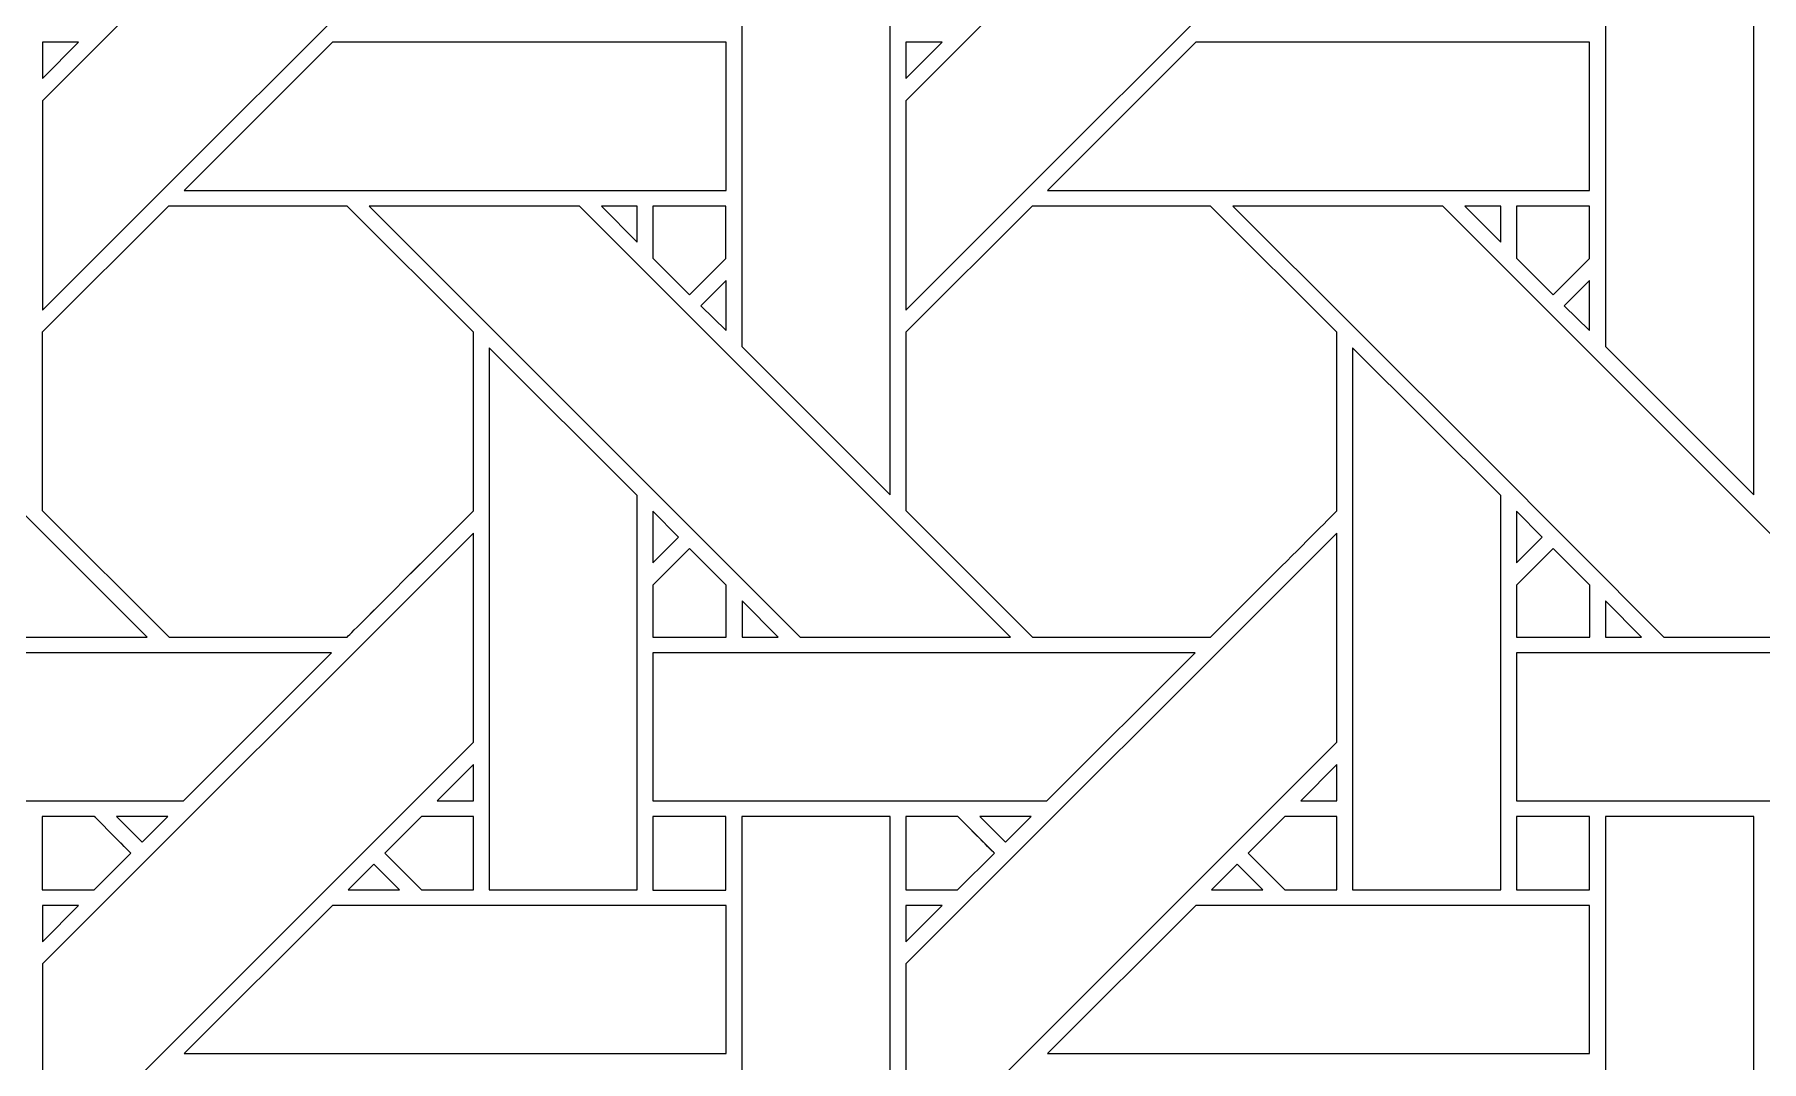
# Model space of a CAD drawing. Header units: inches. Extents: x 3.4 to 21.4, y 0.1 to 18.1.
# Drawn here: x 7.868 to 9.766, y 2.225 to 3.353 of the extents above; entities that cross this region are included whole.
import ezdxf

# ---------------------------------------------------------------- set-up
doc = ezdxf.new("R2010")
doc.units = ezdxf.units.IN
doc.header["$MEASUREMENT"] = 0
doc.layers.add('Design', color=7, linetype='Continuous', lineweight=0)

msp = doc.modelspace()

# ---------------------------------------------------------------- linework, layer by layer
at = {"layer": 'Design'}
for points, knots in [([(3.3829, 18.0948), (3.3829, 18.0948), (3.3829, 0.0948), (3.3829, 0.0948), (3.3829, 0.0948), (21.3829, 0.0948), (21.3829, 0.0948), (21.3829, 0.0948), (21.3829, 18.0948), (21.3829, 18.0948), (21.3829, 18.0948), (3.3829, 18.0948), (3.3829, 18.0948)], [0, 0, 0, 0, 1, 1, 1, 2, 2, 2, 3, 3, 3, 4, 4, 4, 4]), ([(4.2402, 17.2374), (4.2402, 17.2374), (4.2402, 0.9521), (4.2402, 0.9521), (4.2402, 0.9521), (20.5255, 0.9521), (20.5255, 0.9521), (20.5255, 0.9521), (20.5255, 17.2374), (20.5255, 17.2374), (20.5255, 17.2374), (4.2402, 17.2374), (4.2402, 17.2374)], [0, 0, 0, 0, 1, 1, 1, 2, 2, 2, 3, 3, 3, 4, 4, 4, 4]), ([(7.8768, 3.2807), (7.8768, 3.2807), (8.3504, 3.7543), (8.3504, 3.7543), (8.3504, 3.7543), (8.3504, 3.5243), (8.3504, 3.5243), (8.3504, 3.5243), (7.8768, 3.0506), (7.8768, 3.0506), (7.8768, 3.0506), (7.8768, 3.2807), (7.8768, 3.2807)], [0, 0, 0, 0, 1, 1, 1, 2, 2, 2, 3, 3, 3, 4, 4, 4, 4]), ([(8.8255, 3.2807), (8.8255, 3.2807), (9.2992, 3.7543), (9.2992, 3.7543), (9.2992, 3.7543), (9.2992, 3.5243), (9.2992, 3.5243), (9.2992, 3.5243), (8.8255, 3.0506), (8.8255, 3.0506), (8.8255, 3.0506), (8.8255, 3.2807), (8.8255, 3.2807)], [0, 0, 0, 0, 1, 1, 1, 2, 2, 2, 3, 3, 3, 4, 4, 4, 4]), ([(8.8083, 3.4428), (8.8083, 3.4428), (8.8083, 2.8477), (8.8083, 2.8477), (8.8083, 2.8477), (8.6454, 3.0106), (8.6454, 3.0106), (8.6454, 3.0106), (8.6454, 3.4428), (8.6454, 3.4428), (8.6454, 3.4428), (8.8083, 3.4428), (8.8083, 3.4428)], [0, 0, 0, 0, 1, 1, 1, 2, 2, 2, 3, 3, 3, 4, 4, 4, 4]), ([(9.7571, 3.4428), (9.7571, 3.4428), (9.7571, 2.8477), (9.7571, 2.8477), (9.7571, 2.8477), (9.5942, 3.0106), (9.5942, 3.0106), (9.5942, 3.0106), (9.5942, 3.4428), (9.5942, 3.4428), (9.5942, 3.4428), (9.7571, 3.4428), (9.7571, 3.4428)], [0, 0, 0, 0, 1, 1, 1, 2, 2, 2, 3, 3, 3, 4, 4, 4, 4]), ([(7.9166, 3.3449), (7.9166, 3.3449), (7.8768, 3.3051), (7.8768, 3.3051), (7.8768, 3.3051), (7.8768, 3.3449), (7.8768, 3.3449), (7.8768, 3.3449), (7.9166, 3.3449), (7.9166, 3.3449)], [0, 0, 0, 0, 1, 1, 1, 2, 2, 2, 3, 3, 3, 3]), ([(8.0326, 3.1821), (8.0326, 3.1821), (8.1954, 3.3449), (8.1954, 3.3449), (8.1954, 3.3449), (8.6279, 3.3449), (8.6279, 3.3449), (8.6279, 3.3449), (8.6279, 3.1821), (8.6279, 3.1821), (8.6279, 3.1821), (8.0326, 3.1821), (8.0326, 3.1821)], [0, 0, 0, 0, 1, 1, 1, 2, 2, 2, 3, 3, 3, 4, 4, 4, 4]), ([(8.8653, 3.3449), (8.8653, 3.3449), (8.8255, 3.3051), (8.8255, 3.3051), (8.8255, 3.3051), (8.8255, 3.3449), (8.8255, 3.3449), (8.8255, 3.3449), (8.8653, 3.3449), (8.8653, 3.3449)], [0, 0, 0, 0, 1, 1, 1, 2, 2, 2, 3, 3, 3, 3]), ([(8.9813, 3.1821), (8.9813, 3.1821), (9.1442, 3.3449), (9.1442, 3.3449), (9.1442, 3.3449), (9.5766, 3.3449), (9.5766, 3.3449), (9.5766, 3.3449), (9.5766, 3.1821), (9.5766, 3.1821), (9.5766, 3.1821), (8.9813, 3.1821), (8.9813, 3.1821)], [0, 0, 0, 0, 1, 1, 1, 2, 2, 2, 3, 3, 3, 4, 4, 4, 4]), ([(7.2872, 3.165), (7.2872, 3.165), (7.5181, 3.165), (7.5181, 3.165), (7.5181, 3.165), (7.9918, 2.6913), (7.9918, 2.6913), (7.9918, 2.6913), (7.7607, 2.6913), (7.7607, 2.6913), (7.7607, 2.6913), (7.2872, 3.165), (7.2872, 3.165)], [0, 0, 0, 0, 1, 1, 1, 2, 2, 2, 3, 3, 3, 4, 4, 4, 4]), ([(7.8767, 2.8305), (7.8767, 2.8305), (7.8767, 3.0262), (7.8767, 3.0262), (7.8767, 3.0262), (8.0154, 3.1649), (8.0154, 3.1649), (8.0154, 3.1649), (8.2116, 3.1649), (8.2116, 3.1649), (8.2116, 3.1649), (8.3504, 3.0262), (8.3504, 3.0262), (8.3504, 3.0262), (8.3504, 2.83), (8.3504, 2.83), (8.3326, 2.812), (8.2207, 2.7003), (8.2117, 2.6913), (8.2117, 2.6913), (8.016, 2.6913), (8.016, 2.6913), (8.016, 2.6913), (7.8767, 2.8305), (7.8767, 2.8305)], [0, 0, 0, 0, 1, 1, 1, 2, 2, 2, 3, 3, 3, 4, 4, 4, 5, 5, 5, 6, 6, 6, 7, 7, 7, 8, 8, 8, 8]), ([(7.8767, 3.0262), (7.8767, 3.0262), (8.0154, 3.1649), (8.0154, 3.1649), (8.0154, 3.1649), (8.2116, 3.1649), (8.2116, 3.1649), (8.2116, 3.1649), (8.3504, 3.0262), (8.3504, 3.0262), (8.3504, 3.0262), (8.3504, 2.83), (8.3504, 2.83), (8.3326, 2.812), (8.2206, 2.7003), (8.2117, 2.6913), (8.2117, 2.6913), (8.016, 2.6913), (8.016, 2.6913), (8.016, 2.6913), (7.8767, 2.8305), (7.8767, 2.8305), (7.8767, 2.8305), (7.8767, 3.0262), (7.8767, 3.0262)], [0, 0, 0, 0, 1, 1, 1, 2, 2, 2, 3, 3, 3, 4, 4, 4, 5, 5, 5, 6, 6, 6, 7, 7, 7, 8, 8, 8, 8]), ([(8.2359, 3.165), (8.2359, 3.165), (8.4669, 3.165), (8.4669, 3.165), (8.4669, 3.165), (8.9405, 2.6913), (8.9405, 2.6913), (8.9405, 2.6913), (8.7095, 2.6913), (8.7095, 2.6913), (8.7095, 2.6913), (8.2359, 3.165), (8.2359, 3.165)], [0, 0, 0, 0, 1, 1, 1, 2, 2, 2, 3, 3, 3, 4, 4, 4, 4]), ([(8.5304, 3.165), (8.5304, 3.165), (8.5304, 3.1251), (8.5304, 3.1251), (8.5304, 3.1251), (8.491, 3.165), (8.491, 3.165), (8.491, 3.165), (8.5304, 3.165), (8.5304, 3.165)], [0, 0, 0, 0, 1, 1, 1, 2, 2, 2, 3, 3, 3, 3]), ([(8.6278, 3.1649), (8.6278, 3.1649), (8.6278, 3.1073), (8.6278, 3.1073), (8.6278, 3.1073), (8.5879, 3.0674), (8.5879, 3.0674), (8.5879, 3.0674), (8.5476, 3.1077), (8.5476, 3.1077), (8.5476, 3.1077), (8.5476, 3.1649), (8.5476, 3.1649), (8.5476, 3.1649), (8.6278, 3.1649), (8.6278, 3.1649)], [0, 0, 0, 0, 1, 1, 1, 2, 2, 2, 3, 3, 3, 4, 4, 4, 5, 5, 5, 5]), ([(8.5879, 3.0674), (8.5879, 3.0674), (8.5476, 3.1077), (8.5476, 3.1077), (8.5476, 3.1077), (8.5476, 3.1649), (8.5476, 3.1649), (8.5476, 3.1649), (8.6278, 3.1649), (8.6278, 3.1649), (8.6278, 3.1649), (8.6278, 3.1073), (8.6278, 3.1073), (8.6278, 3.1073), (8.5879, 3.0674), (8.5879, 3.0674)], [0, 0, 0, 0, 1, 1, 1, 2, 2, 2, 3, 3, 3, 4, 4, 4, 5, 5, 5, 5]), ([(8.8255, 2.8305), (8.8255, 2.8305), (8.8255, 3.0262), (8.8255, 3.0262), (8.8255, 3.0262), (8.9642, 3.1649), (8.9642, 3.1649), (8.9642, 3.1649), (9.1604, 3.1649), (9.1604, 3.1649), (9.1604, 3.1649), (9.2991, 3.0262), (9.2991, 3.0262), (9.2991, 3.0262), (9.2991, 2.83), (9.2991, 2.83), (9.2813, 2.812), (9.1694, 2.7003), (9.1604, 2.6913), (9.1604, 2.6913), (8.9647, 2.6913), (8.9647, 2.6913), (8.9647, 2.6913), (8.8255, 2.8305), (8.8255, 2.8305)], [0, 0, 0, 0, 1, 1, 1, 2, 2, 2, 3, 3, 3, 4, 4, 4, 5, 5, 5, 6, 6, 6, 7, 7, 7, 8, 8, 8, 8]), ([(8.8255, 2.8305), (8.8255, 2.8305), (8.8255, 3.0262), (8.8255, 3.0262), (8.8255, 3.0262), (8.9642, 3.1649), (8.9642, 3.1649), (8.9642, 3.1649), (9.1604, 3.1649), (9.1604, 3.1649), (9.1604, 3.1649), (9.2991, 3.0262), (9.2991, 3.0262), (9.2991, 3.0262), (9.2991, 2.83), (9.2991, 2.83), (9.2813, 2.812), (9.1694, 2.7003), (9.1604, 2.6913), (9.1604, 2.6913), (8.9647, 2.6913), (8.9647, 2.6913), (8.9647, 2.6913), (8.8255, 2.8305), (8.8255, 2.8305)], [0, 0, 0, 0, 1, 1, 1, 2, 2, 2, 3, 3, 3, 4, 4, 4, 5, 5, 5, 6, 6, 6, 7, 7, 7, 8, 8, 8, 8]), ([(9.459, 2.8912), (9.459, 2.8912), (9.1847, 3.165), (9.1847, 3.165), (9.1847, 3.165), (9.4156, 3.165), (9.4156, 3.165), (9.4156, 3.165), (9.8892, 2.6913), (9.8892, 2.6913), (9.8892, 2.6913), (9.6582, 2.6913), (9.6582, 2.6913), (9.6582, 2.6913), (9.459, 2.8912), (9.459, 2.8912)], [0, 0, 0, 0, 1, 1, 1, 2, 2, 2, 3, 3, 3, 4, 4, 4, 5, 5, 5, 5]), ([(9.4791, 3.165), (9.4791, 3.165), (9.4791, 3.1251), (9.4791, 3.1251), (9.4791, 3.1251), (9.4397, 3.165), (9.4397, 3.165), (9.4397, 3.165), (9.4791, 3.165), (9.4791, 3.165)], [0, 0, 0, 0, 1, 1, 1, 2, 2, 2, 3, 3, 3, 3]), ([(9.4963, 3.1077), (9.4963, 3.1077), (9.4963, 3.1649), (9.4963, 3.1649), (9.4963, 3.1649), (9.5766, 3.1649), (9.5766, 3.1649), (9.5766, 3.1649), (9.5766, 3.1073), (9.5766, 3.1073), (9.5766, 3.1073), (9.5366, 3.0674), (9.5366, 3.0674), (9.5366, 3.0674), (9.4963, 3.1077), (9.4963, 3.1077)], [0, 0, 0, 0, 1, 1, 1, 2, 2, 2, 3, 3, 3, 4, 4, 4, 5, 5, 5, 5]), ([(9.5366, 3.0674), (9.5366, 3.0674), (9.4963, 3.1077), (9.4963, 3.1077), (9.4963, 3.1077), (9.4963, 3.1649), (9.4963, 3.1649), (9.4963, 3.1649), (9.5766, 3.1649), (9.5766, 3.1649), (9.5766, 3.1649), (9.5766, 3.1073), (9.5766, 3.1073), (9.5766, 3.1073), (9.5366, 3.0674), (9.5366, 3.0674)], [0, 0, 0, 0, 1, 1, 1, 2, 2, 2, 3, 3, 3, 4, 4, 4, 5, 5, 5, 5]), ([(8.6279, 3.0831), (8.6279, 3.0831), (8.6279, 3.028), (8.6279, 3.028), (8.6279, 3.028), (8.6001, 3.0553), (8.6001, 3.0553), (8.6001, 3.0553), (8.6279, 3.0831), (8.6279, 3.0831)], [0, 0, 0, 0, 1, 1, 1, 2, 2, 2, 3, 3, 3, 3]), ([(9.5766, 3.0831), (9.5766, 3.0831), (9.5766, 3.028), (9.5766, 3.028), (9.5766, 3.028), (9.5488, 3.0553), (9.5488, 3.0553), (9.5488, 3.0553), (9.5766, 3.0831), (9.5766, 3.0831)], [0, 0, 0, 0, 1, 1, 1, 2, 2, 2, 3, 3, 3, 3]), ([(8.5303, 2.847), (8.5303, 2.847), (8.5303, 2.4133), (8.5303, 2.4133), (8.5303, 2.4133), (8.3676, 2.4133), (8.3676, 2.4133), (8.3676, 2.4133), (8.3676, 3.0091), (8.3676, 3.0091), (8.3676, 3.0091), (8.5303, 2.847), (8.5303, 2.847)], [0, 0, 0, 0, 1, 1, 1, 2, 2, 2, 3, 3, 3, 4, 4, 4, 4]), ([(9.4791, 2.847), (9.4791, 2.847), (9.4791, 2.4133), (9.4791, 2.4133), (9.4791, 2.4133), (9.3163, 2.4133), (9.3163, 2.4133), (9.3163, 2.4133), (9.3163, 3.0091), (9.3163, 3.0091), (9.3163, 3.0091), (9.4791, 2.847), (9.4791, 2.847)], [0, 0, 0, 0, 1, 1, 1, 2, 2, 2, 3, 3, 3, 4, 4, 4, 4]), ([(8.5476, 2.7728), (8.5476, 2.7728), (8.5476, 2.8295), (8.5476, 2.8295), (8.5476, 2.8295), (8.5758, 2.8009), (8.5758, 2.8009), (8.5758, 2.8009), (8.5476, 2.7728), (8.5476, 2.7728)], [0, 0, 0, 0, 1, 1, 1, 2, 2, 2, 3, 3, 3, 3]), ([(9.4964, 2.7728), (9.4964, 2.7728), (9.4964, 2.8295), (9.4964, 2.8295), (9.4964, 2.8295), (9.5246, 2.8009), (9.5246, 2.8009), (9.5246, 2.8009), (9.4964, 2.7728), (9.4964, 2.7728)], [0, 0, 0, 0, 1, 1, 1, 2, 2, 2, 3, 3, 3, 3]), ([(7.8768, 2.332), (7.8768, 2.332), (8.3504, 2.8056), (8.3504, 2.8056), (8.3504, 2.8056), (8.3504, 2.5756), (8.3504, 2.5756), (8.3504, 2.5756), (7.8768, 2.1019), (7.8768, 2.1019), (7.8768, 2.1019), (7.8768, 2.332), (7.8768, 2.332)], [0, 0, 0, 0, 1, 1, 1, 2, 2, 2, 3, 3, 3, 4, 4, 4, 4]), ([(8.8255, 2.332), (8.8255, 2.332), (9.2992, 2.8056), (9.2992, 2.8056), (9.2992, 2.8056), (9.2992, 2.5756), (9.2992, 2.5756), (9.2992, 2.5756), (8.8255, 2.1019), (8.8255, 2.1019), (8.8255, 2.1019), (8.8255, 2.332), (8.8255, 2.332)], [0, 0, 0, 0, 1, 1, 1, 2, 2, 2, 3, 3, 3, 4, 4, 4, 4]), ([(8.5476, 2.691), (8.5476, 2.691), (8.5476, 2.7483), (8.5476, 2.7483), (8.5476, 2.7483), (8.5879, 2.7887), (8.5879, 2.7887), (8.5879, 2.7887), (8.6282, 2.7483), (8.6282, 2.7483), (8.6282, 2.7483), (8.6282, 2.691), (8.6282, 2.691), (8.6282, 2.691), (8.5476, 2.691), (8.5476, 2.691)], [0, 0, 0, 0, 1, 1, 1, 2, 2, 2, 3, 3, 3, 4, 4, 4, 5, 5, 5, 5]), ([(8.5537, 2.7544), (8.5537, 2.7544), (8.5879, 2.7887), (8.5879, 2.7887), (8.5879, 2.7887), (8.6282, 2.7483), (8.6282, 2.7483), (8.6282, 2.7483), (8.6282, 2.691), (8.6282, 2.691), (8.6282, 2.691), (8.5476, 2.691), (8.5476, 2.691), (8.5476, 2.691), (8.5476, 2.7483), (8.5476, 2.7483), (8.5476, 2.7483), (8.5537, 2.7544), (8.5537, 2.7544)], [0, 0, 0, 0, 1, 1, 1, 2, 2, 2, 3, 3, 3, 4, 4, 4, 5, 5, 5, 6, 6, 6, 6]), ([(9.4963, 2.691), (9.4963, 2.691), (9.4963, 2.7483), (9.4963, 2.7483), (9.4963, 2.7483), (9.5367, 2.7887), (9.5367, 2.7887), (9.5367, 2.7887), (9.577, 2.7483), (9.577, 2.7483), (9.577, 2.7483), (9.577, 2.691), (9.577, 2.691), (9.577, 2.691), (9.4963, 2.691), (9.4963, 2.691)], [0, 0, 0, 0, 1, 1, 1, 2, 2, 2, 3, 3, 3, 4, 4, 4, 5, 5, 5, 5]), ([(9.5367, 2.7887), (9.5367, 2.7887), (9.577, 2.7483), (9.577, 2.7483), (9.577, 2.7483), (9.577, 2.691), (9.577, 2.691), (9.577, 2.691), (9.4963, 2.691), (9.4963, 2.691), (9.4963, 2.691), (9.4963, 2.7483), (9.4963, 2.7483), (9.4963, 2.7483), (9.5367, 2.7887), (9.5367, 2.7887)], [0, 0, 0, 0, 1, 1, 1, 2, 2, 2, 3, 3, 3, 4, 4, 4, 5, 5, 5, 5]), ([(8.6853, 2.6913), (8.6853, 2.6913), (8.6455, 2.6913), (8.6455, 2.6913), (8.6455, 2.6913), (8.6455, 2.7311), (8.6455, 2.7311), (8.6455, 2.7311), (8.6853, 2.6913), (8.6853, 2.6913)], [0, 0, 0, 0, 1, 1, 1, 2, 2, 2, 3, 3, 3, 3]), ([(9.634, 2.6913), (9.634, 2.6913), (9.5943, 2.6913), (9.5943, 2.6913), (9.5943, 2.6913), (9.5943, 2.7311), (9.5943, 2.7311), (9.5943, 2.7311), (9.634, 2.6913), (9.634, 2.6913)], [0, 0, 0, 0, 1, 1, 1, 2, 2, 2, 3, 3, 3, 3]), ([(7.5989, 2.5114), (7.5989, 2.5114), (7.5989, 2.6741), (7.5989, 2.6741), (7.5989, 2.6741), (8.1946, 2.6741), (8.1946, 2.6741), (8.1946, 2.6741), (8.0319, 2.5114), (8.0319, 2.5114), (8.0319, 2.5114), (7.5989, 2.5114), (7.5989, 2.5114)], [0, 0, 0, 0, 1, 1, 1, 2, 2, 2, 3, 3, 3, 4, 4, 4, 4]), ([(8.5476, 2.5114), (8.5476, 2.5114), (8.5476, 2.6741), (8.5476, 2.6741), (8.5476, 2.6741), (9.1433, 2.6741), (9.1433, 2.6741), (9.1433, 2.6741), (8.9806, 2.5114), (8.9806, 2.5114), (8.9806, 2.5114), (8.5476, 2.5114), (8.5476, 2.5114)], [0, 0, 0, 0, 1, 1, 1, 2, 2, 2, 3, 3, 3, 4, 4, 4, 4]), ([(9.4964, 2.5114), (9.4964, 2.5114), (9.4964, 2.6741), (9.4964, 2.6741), (9.4964, 2.6741), (10.0921, 2.6741), (10.0921, 2.6741), (10.0921, 2.6741), (9.9293, 2.5114), (9.9293, 2.5114), (9.9293, 2.5114), (9.4964, 2.5114), (9.4964, 2.5114)], [0, 0, 0, 0, 1, 1, 1, 2, 2, 2, 3, 3, 3, 4, 4, 4, 4]), ([(8.3107, 2.5114), (8.3107, 2.5114), (8.3504, 2.5512), (8.3504, 2.5512), (8.3504, 2.5512), (8.3504, 2.5114), (8.3504, 2.5114), (8.3504, 2.5114), (8.3107, 2.5114), (8.3107, 2.5114)], [0, 0, 0, 0, 1, 1, 1, 2, 2, 2, 3, 3, 3, 3]), ([(9.2594, 2.5114), (9.2594, 2.5114), (9.2992, 2.5512), (9.2992, 2.5512), (9.2992, 2.5512), (9.2992, 2.5114), (9.2992, 2.5114), (9.2992, 2.5114), (9.2594, 2.5114), (9.2594, 2.5114)], [0, 0, 0, 0, 1, 1, 1, 2, 2, 2, 3, 3, 3, 3]), ([(7.9741, 2.4537), (7.9741, 2.4537), (7.9337, 2.4133), (7.9337, 2.4133), (7.9337, 2.4133), (7.8767, 2.4133), (7.8767, 2.4133), (7.8767, 2.4133), (7.8767, 2.4941), (7.8767, 2.4941), (7.8767, 2.4941), (7.9338, 2.4941), (7.9338, 2.4941), (7.9389, 2.489), (7.9697, 2.4581), (7.9741, 2.4537)], [0, 0, 0, 0, 1, 1, 1, 2, 2, 2, 3, 3, 3, 4, 4, 4, 5, 5, 5, 5]), ([(7.8767, 2.4941), (7.8767, 2.4941), (7.9338, 2.4941), (7.9338, 2.4941), (7.939, 2.4889), (7.9698, 2.458), (7.9741, 2.4537), (7.9741, 2.4537), (7.9337, 2.4133), (7.9337, 2.4133), (7.9337, 2.4133), (7.8767, 2.4133), (7.8767, 2.4133), (7.8767, 2.4133), (7.8767, 2.4941), (7.8767, 2.4941)], [0, 0, 0, 0, 1, 1, 1, 2, 2, 2, 3, 3, 3, 4, 4, 4, 5, 5, 5, 5]), ([(8.0146, 2.4941), (8.0146, 2.4941), (7.9864, 2.4659), (7.9864, 2.4659), (7.9864, 2.4659), (7.9582, 2.4941), (7.9582, 2.4941), (7.9582, 2.4941), (8.0146, 2.4941), (8.0146, 2.4941)], [0, 0, 0, 0, 1, 1, 1, 2, 2, 2, 3, 3, 3, 3]), ([(8.2933, 2.4133), (8.2933, 2.4133), (8.2529, 2.4536), (8.2529, 2.4536), (8.2529, 2.4536), (8.2933, 2.4941), (8.2933, 2.4941), (8.2933, 2.4941), (8.3504, 2.4941), (8.3504, 2.4941), (8.3504, 2.4941), (8.3504, 2.4133), (8.3504, 2.4133), (8.3504, 2.4133), (8.2933, 2.4133), (8.2933, 2.4133)], [0, 0, 0, 0, 1, 1, 1, 2, 2, 2, 3, 3, 3, 4, 4, 4, 5, 5, 5, 5]), ([(8.253, 2.4537), (8.253, 2.4537), (8.2933, 2.4941), (8.2933, 2.4941), (8.2933, 2.4941), (8.3504, 2.4941), (8.3504, 2.4941), (8.3504, 2.4941), (8.3504, 2.4133), (8.3504, 2.4133), (8.3504, 2.4133), (8.2933, 2.4133), (8.2933, 2.4133), (8.2933, 2.4133), (8.253, 2.4537), (8.253, 2.4537)], [0, 0, 0, 0, 1, 1, 1, 2, 2, 2, 3, 3, 3, 4, 4, 4, 5, 5, 5, 5]), ([(8.5476, 2.4132), (8.5476, 2.4132), (8.5476, 2.494), (8.5476, 2.494), (8.5476, 2.494), (8.6278, 2.494), (8.6278, 2.494), (8.6278, 2.494), (8.6278, 2.4132), (8.6278, 2.4132), (8.6278, 2.4132), (8.5476, 2.4132), (8.5476, 2.4132)], [0, 0, 0, 0, 1, 1, 1, 2, 2, 2, 3, 3, 3, 4, 4, 4, 4]), ([(8.5476, 2.4132), (8.5476, 2.4132), (8.5476, 2.494), (8.5476, 2.494), (8.5476, 2.494), (8.6278, 2.494), (8.6278, 2.494), (8.6278, 2.494), (8.6278, 2.4132), (8.6278, 2.4132), (8.6278, 2.4132), (8.5476, 2.4132), (8.5476, 2.4132)], [0, 0, 0, 0, 1, 1, 1, 2, 2, 2, 3, 3, 3, 4, 4, 4, 4]), ([(8.8083, 2.4941), (8.8083, 2.4941), (8.8083, 1.899), (8.8083, 1.899), (8.8083, 1.899), (8.6454, 2.0619), (8.6454, 2.0619), (8.6454, 2.0619), (8.6454, 2.4941), (8.6454, 2.4941), (8.6454, 2.4941), (8.8083, 2.4941), (8.8083, 2.4941)], [0, 0, 0, 0, 1, 1, 1, 2, 2, 2, 3, 3, 3, 4, 4, 4, 4]), ([(8.9228, 2.4537), (8.9228, 2.4537), (8.8824, 2.4133), (8.8824, 2.4133), (8.8824, 2.4133), (8.8255, 2.4133), (8.8255, 2.4133), (8.8255, 2.4133), (8.8255, 2.4941), (8.8255, 2.4941), (8.8255, 2.4941), (8.8825, 2.4941), (8.8825, 2.4941), (8.8877, 2.4889), (8.9184, 2.4581), (8.9228, 2.4537)], [0, 0, 0, 0, 1, 1, 1, 2, 2, 2, 3, 3, 3, 4, 4, 4, 5, 5, 5, 5]), ([(8.8255, 2.4941), (8.8255, 2.4941), (8.8825, 2.4941), (8.8825, 2.4941), (8.8825, 2.4941), (8.9228, 2.4537), (8.9228, 2.4537), (8.9228, 2.4537), (8.8824, 2.4133), (8.8824, 2.4133), (8.8824, 2.4133), (8.8255, 2.4133), (8.8255, 2.4133), (8.8255, 2.4133), (8.8255, 2.4941), (8.8255, 2.4941)], [0, 0, 0, 0, 1, 1, 1, 2, 2, 2, 3, 3, 3, 4, 4, 4, 5, 5, 5, 5]), ([(8.9633, 2.4941), (8.9633, 2.4941), (8.9351, 2.4659), (8.9351, 2.4659), (8.9351, 2.4659), (8.9069, 2.4941), (8.9069, 2.4941), (8.9069, 2.4941), (8.9633, 2.4941), (8.9633, 2.4941)], [0, 0, 0, 0, 1, 1, 1, 2, 2, 2, 3, 3, 3, 3]), ([(9.242, 2.4133), (9.242, 2.4133), (9.2017, 2.4536), (9.2017, 2.4536), (9.2017, 2.4536), (9.2421, 2.4941), (9.2421, 2.4941), (9.2421, 2.4941), (9.2991, 2.4941), (9.2991, 2.4941), (9.2991, 2.4941), (9.2991, 2.4133), (9.2991, 2.4133), (9.2991, 2.4133), (9.242, 2.4133), (9.242, 2.4133)], [0, 0, 0, 0, 1, 1, 1, 2, 2, 2, 3, 3, 3, 4, 4, 4, 5, 5, 5, 5]), ([(9.2017, 2.4536), (9.2017, 2.4536), (9.2421, 2.4941), (9.2421, 2.4941), (9.2421, 2.4941), (9.2991, 2.4941), (9.2991, 2.4941), (9.2991, 2.4941), (9.2991, 2.4133), (9.2991, 2.4133), (9.2991, 2.4133), (9.242, 2.4133), (9.242, 2.4133), (9.242, 2.4133), (9.2017, 2.4536), (9.2017, 2.4536)], [0, 0, 0, 0, 1, 1, 1, 2, 2, 2, 3, 3, 3, 4, 4, 4, 5, 5, 5, 5]), ([(9.4963, 2.4133), (9.4963, 2.4133), (9.4963, 2.4941), (9.4963, 2.4941), (9.4963, 2.4941), (9.5766, 2.4941), (9.5766, 2.4941), (9.5766, 2.4941), (9.5766, 2.4133), (9.5766, 2.4133), (9.5766, 2.4133), (9.4963, 2.4133), (9.4963, 2.4133)], [0, 0, 0, 0, 1, 1, 1, 2, 2, 2, 3, 3, 3, 4, 4, 4, 4]), ([(9.4963, 2.4941), (9.4963, 2.4941), (9.5766, 2.4941), (9.5766, 2.4941), (9.5766, 2.4941), (9.5766, 2.4133), (9.5766, 2.4133), (9.5766, 2.4133), (9.4963, 2.4133), (9.4963, 2.4133), (9.4963, 2.4133), (9.4963, 2.4941), (9.4963, 2.4941)], [0, 0, 0, 0, 1, 1, 1, 2, 2, 2, 3, 3, 3, 4, 4, 4, 4]), ([(9.7571, 2.4941), (9.7571, 2.4941), (9.7571, 1.899), (9.7571, 1.899), (9.7571, 1.899), (9.5942, 2.0619), (9.5942, 2.0619), (9.5942, 2.0619), (9.5942, 2.4941), (9.5942, 2.4941), (9.5942, 2.4941), (9.7571, 2.4941), (9.7571, 2.4941)], [0, 0, 0, 0, 1, 1, 1, 2, 2, 2, 3, 3, 3, 4, 4, 4, 4]), ([(8.2408, 2.4416), (8.2408, 2.4416), (8.2691, 2.4133), (8.2691, 2.4133), (8.2691, 2.4133), (8.2126, 2.4133), (8.2126, 2.4133), (8.2126, 2.4133), (8.2408, 2.4416), (8.2408, 2.4416)], [0, 0, 0, 0, 1, 1, 1, 2, 2, 2, 3, 3, 3, 3]), ([(9.2178, 2.4133), (9.2178, 2.4133), (9.1613, 2.4133), (9.1613, 2.4133), (9.1613, 2.4133), (9.1896, 2.4416), (9.1896, 2.4416), (9.1896, 2.4416), (9.2178, 2.4133), (9.2178, 2.4133)], [0, 0, 0, 0, 1, 1, 1, 2, 2, 2, 3, 3, 3, 3]), ([(7.9166, 2.3962), (7.9166, 2.3962), (7.8768, 2.3564), (7.8768, 2.3564), (7.8768, 2.3564), (7.8768, 2.3962), (7.8768, 2.3962), (7.8768, 2.3962), (7.9166, 2.3962), (7.9166, 2.3962)], [0, 0, 0, 0, 1, 1, 1, 2, 2, 2, 3, 3, 3, 3]), ([(8.0326, 2.2334), (8.0326, 2.2334), (8.1954, 2.3962), (8.1954, 2.3962), (8.1954, 2.3962), (8.6279, 2.3962), (8.6279, 2.3962), (8.6279, 2.3962), (8.6279, 2.2334), (8.6279, 2.2334), (8.6279, 2.2334), (8.0326, 2.2334), (8.0326, 2.2334)], [0, 0, 0, 0, 1, 1, 1, 2, 2, 2, 3, 3, 3, 4, 4, 4, 4]), ([(8.8653, 2.3962), (8.8653, 2.3962), (8.8255, 2.3564), (8.8255, 2.3564), (8.8255, 2.3564), (8.8255, 2.3962), (8.8255, 2.3962), (8.8255, 2.3962), (8.8653, 2.3962), (8.8653, 2.3962)], [0, 0, 0, 0, 1, 1, 1, 2, 2, 2, 3, 3, 3, 3]), ([(9.1442, 2.3962), (9.1442, 2.3962), (9.5766, 2.3962), (9.5766, 2.3962), (9.5766, 2.3962), (9.5766, 2.2334), (9.5766, 2.2334), (9.5766, 2.2334), (8.9813, 2.2334), (8.9813, 2.2334), (8.9813, 2.2334), (9.1442, 2.3962), (9.1442, 2.3962)], [0, 0, 0, 0, 1, 1, 1, 2, 2, 2, 3, 3, 3, 4, 4, 4, 4])]:
    msp.add_open_spline(points, degree=3, knots=knots, dxfattribs=at)

doc.saveas('drawing.dxf')
